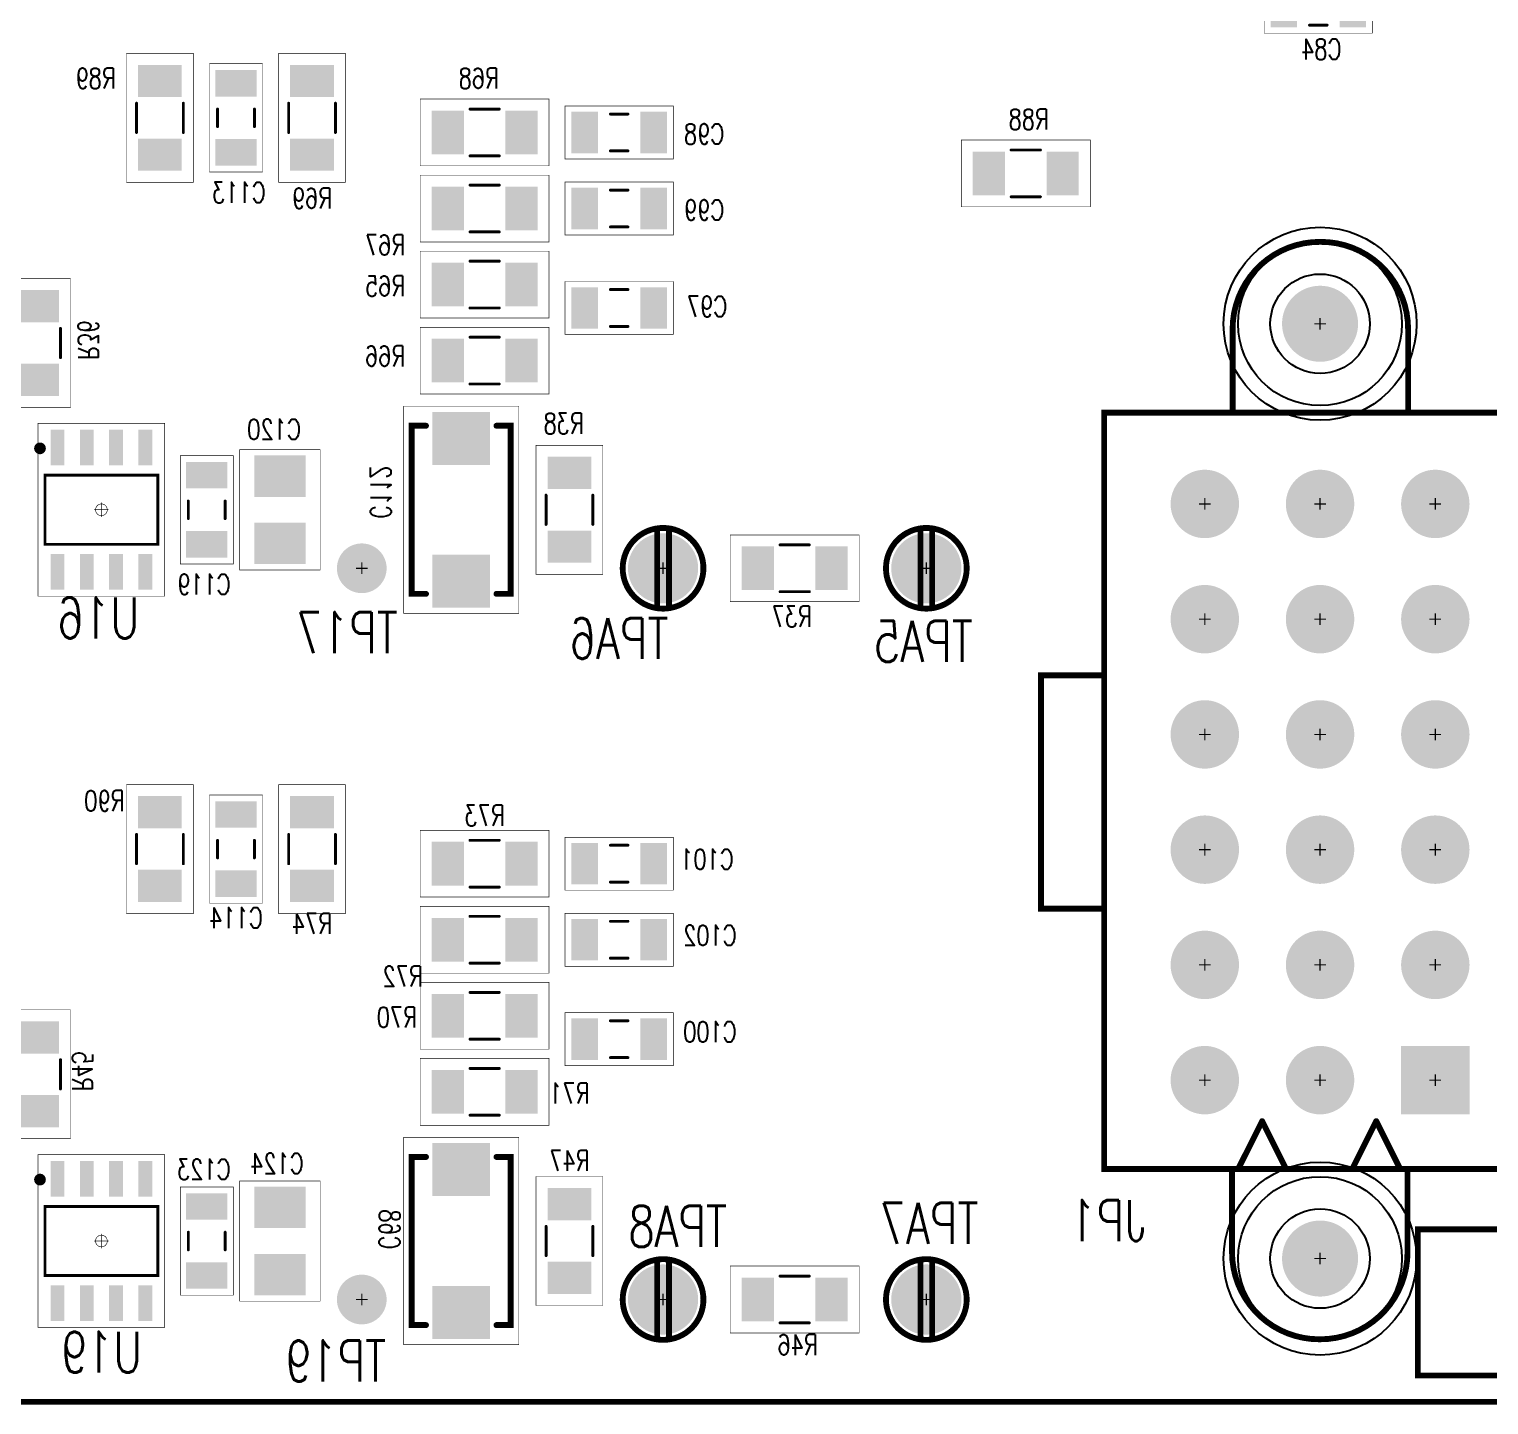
# Model space of a CAD drawing. Extents: x -0.16 to 8.87, y -0.15 to 6.46.
# Drawn here: x 3.197 to 5.691, y -0.005 to 2.347 of the extents above; entities that cross this region are included whole.
import ezdxf
from ezdxf.enums import TextEntityAlignment as Align

# ---------------------------------------------------------------- set-up
doc = ezdxf.new("R2010")
doc.units = 0
doc.linetypes.add('KEEPOUT_00011100$0', pattern=[2, 1, 1])
for name, color, linetype in [('BOARD_OUTLINE_00', 4, 'CONTINUOUS'), ('DRIL_NPLTE_THRU_01', 146, 'CONTINUOUS'), ('DRIL_NPLTE_THRU_02', 3, 'CONTINUOUS'), ('DRIL_NPLTE_THRU_03', 2, 'CONTINUOUS'), ('DRIL_NPLTE_THRU_04', 23, 'CONTINUOUS'), ('DRIL_PLTE_THRU_01', 146, 'CONTINUOUS'), ('DRIL_PLTE_THRU_02', 3, 'CONTINUOUS'), ('DRIL_PLTE_THRU_03', 2, 'CONTINUOUS'), ('DRIL_PLTE_THRU_04', 23, 'CONTINUOUS'), ('DRIL_SYMBOL', 4, 'CONTINUOUS'), ('KEEPOUT_-1', 4, 'CONTINUOUS'), ('KEEPOUT_-2', 2, 'CONTINUOUS'), ('KEEPOUT_01', 2, 'CONTINUOUS'), ('PADS_BOT', 231, 'CONTINUOUS'), ('PADS_INNER', 130, 'CONTINUOUS'), ('PADS_TOP', 130, 'CONTINUOUS'), ('PART_BOT_2DLINE_26', 43, 'CONTINUOUS'), ('PART_BOT_2DLINE_27', 136, 'CONTINUOUS'), ('PART_NAME_29', 183, 'CONTINUOUS'), ('TAG_00', 4, 'CONTINUOUS'), ('TAG_01', 4, 'CONTINUOUS')]:
    doc.layers.add(name, color=color, linetype=linetype)
doc.styles.add('W0$01', font='simplex', dxfattribs={"width": 0.75})

# ---------------------------------------------------------------- blocks, each defined once
blk = doc.blocks.new('BOARD_3')
at = {"layer": 'BOARD_OUTLINE_00', "const_width": 0.01}
blk.add_lwpolyline([(0, 0), (8.7, 0), (8.7, 4), (5.459, 4), (5.459, 6.316), (2.9, 6.316), (2.9, 4), (0, 4)], close=True, dxfattribs=at)
blk = doc.blocks.new('SMOOTH_0$005')
at = {"const_width": 0.0025}
blk.add_lwpolyline([(-0.00125, 0, 1), (0.00125, 0, 1)], format="xyb", close=True, dxfattribs=at)
blk = doc.blocks.new('SMOOTH_0$001')
at = {"const_width": 0.0005}
blk.add_lwpolyline([(-0.00025, 0, 1), (0.00025, 0, 1)], format="xyb", close=True, dxfattribs=at)
blk = doc.blocks.new('PART_BODY_BOT_7')
at = {"layer": 'PART_BOT_2DLINE_26', "const_width": 0.005}
for points in [[(-0.015, 0.0315), (0.015, 0.0315)], [(-0.015, -0.0315), (0.015, -0.0315)]]:
    blk.add_lwpolyline(points, dxfattribs=at)
at = {"layer": 'PART_BOT_2DLINE_27', "const_width": 0.001}
blk.add_lwpolyline([(-0.09252, -0.04528), (0.09252, -0.04528), (0.09252, 0.04528), (-0.09252, 0.04528)], close=True, dxfattribs=at)
at = {"layer": 'PART_BOT_2DLINE_26'}
for p in [(-0.015, 0.0315), (0.015, 0.0315), (-0.015, -0.0315), (0.015, -0.0315)]:
    blk.add_blockref('SMOOTH_0$005', p, dxfattribs=at)
at = {"layer": 'PART_BOT_2DLINE_27'}
for p in [(-0.09252, 0.04528), (0.09252, 0.04528), (-0.09252, -0.04528), (0.09252, -0.04528)]:
    blk.add_blockref('SMOOTH_0$001', p, dxfattribs=at)
blk = doc.blocks.new('DRIL_HOLE_0')
blk.add_lwpolyline([(0, 0, 1), (0, 0, 1)], format="xyb", close=True)
blk = doc.blocks.new('PAD_1')
blk.add_lwpolyline([(0, 0, 1), (0, 0, 1)], format="xyb", close=True)
blk = doc.blocks.new('PAD_3')
at = {"const_width": 0.0453}
blk.add_lwpolyline([(-0.0354, 0), (0.0354, 0)], dxfattribs=at)
blk = doc.blocks.new('STK_BOT_17')
at = {"layer": 'DRIL_NPLTE_THRU_01'}
blk.add_blockref('DRIL_HOLE_0', (0, 0), dxfattribs=at)
at = {"layer": 'DRIL_NPLTE_THRU_02'}
blk.add_blockref('DRIL_HOLE_0', (0, 0), dxfattribs=at)
at = {"layer": 'DRIL_NPLTE_THRU_03'}
blk.add_blockref('DRIL_HOLE_0', (0, 0), dxfattribs=at)
at = {"layer": 'DRIL_NPLTE_THRU_04'}
blk.add_blockref('DRIL_HOLE_0', (0, 0), dxfattribs=at)
at = {"layer": 'PADS_BOT', "rotation": 90}
blk.add_blockref('PAD_3', (0, 0), dxfattribs=at)
at = {"layer": 'PADS_INNER'}
blk.add_blockref('PAD_1', (0, 0), dxfattribs=at)
at = {"layer": 'PADS_TOP'}
blk.add_blockref('PAD_1', (0, 0), dxfattribs=at)
blk = doc.blocks.new('SYM_BOT_5')
for name, p in [('STK_BOT_17', (-0.05906, 0)), ('STK_BOT_17', (0.05906, 0)), ('PART_BODY_BOT_7', (0, 0))]:
    blk.add_blockref(name, p)
blk = doc.blocks.new('PART_BOT_19')
blk.add_blockref('SYM_BOT_5', (0, 0))
at = {"layer": 'PART_NAME_29', "style": 'W0$01', "width": 0.75}
blk.add_text('C119', height=0.035, rotation=90, dxfattribs=at).set_placement((0.145, 0.005), align=Align.CENTER)
blk = doc.blocks.new('PART_BOT_21')
blk.add_blockref('SYM_BOT_5', (0, 0))
at = {"layer": 'PART_NAME_29', "style": 'W0$01', "width": 0.75}
blk.add_text('C123', height=0.035, rotation=90, dxfattribs=at).set_placement((-0.105, 0.005), align=Align.CENTER)
blk = doc.blocks.new('PART_BOT_55')
blk.add_blockref('SYM_BOT_5', (0, 0))
at = {"layer": 'PART_NAME_29', "style": 'W0$01', "width": 0.75}
blk.add_text('C84', height=0.035, rotation=180, dxfattribs=at).set_placement((0.005, 0.09), align=Align.CENTER)
blk = doc.blocks.new('PART_BOT_67')
blk.add_blockref('SYM_BOT_5', (0, 0))
at = {"layer": 'PART_NAME_29', "style": 'W0$01', "width": 0.75}
blk.add_text('C100', height=0.035, rotation=180, dxfattribs=at).set_placement((0.155, 0.005), align=Align.CENTER)
blk = doc.blocks.new('PART_BOT_68')
blk.add_blockref('SYM_BOT_5', (0, 0))
at = {"layer": 'PART_NAME_29', "style": 'W0$01', "width": 0.75}
blk.add_text('C101', height=0.035, rotation=180, dxfattribs=at).set_placement((0.15, 0.01), align=Align.CENTER)
blk = doc.blocks.new('PART_BOT_73')
blk.add_blockref('SYM_BOT_5', (0, 0))
at = {"layer": 'PART_NAME_29', "style": 'W0$01', "width": 0.75}
blk.add_text('C97', height=0.035, rotation=180, dxfattribs=at).set_placement((0.15, 0.015), align=Align.CENTER)
blk = doc.blocks.new('PART_BOT_74')
blk.add_blockref('SYM_BOT_5', (0, 0))
at = {"layer": 'PART_NAME_29', "style": 'W0$01', "width": 0.75}
blk.add_text('C98', height=0.035, rotation=180, dxfattribs=at).set_placement((0.145, 0.02), align=Align.CENTER)
blk = doc.blocks.new('PART_BOT_75')
blk.add_blockref('SYM_BOT_5', (0, 0))
at = {"layer": 'PART_NAME_29', "style": 'W0$01', "width": 0.75}
blk.add_text('C102', height=0.035, rotation=180, dxfattribs=at).set_placement((0.155, 0.01), align=Align.CENTER)
blk = doc.blocks.new('PART_BOT_78')
blk.add_blockref('SYM_BOT_5', (0, 0))
at = {"layer": 'PART_NAME_29', "style": 'W0$01', "width": 0.75}
blk.add_text('C113', height=0.035, rotation=90, dxfattribs=at).set_placement((0.145, -0.005), align=Align.CENTER)
blk = doc.blocks.new('PART_BOT_79')
blk.add_blockref('SYM_BOT_5', (0, 0))
at = {"layer": 'PART_NAME_29', "style": 'W0$01', "width": 0.75}
blk.add_text('C114', height=0.035, rotation=90, dxfattribs=at).set_placement((0.135, 0), align=Align.CENTER)
blk = doc.blocks.new('PART_BOT_90')
blk.add_blockref('SYM_BOT_5', (0, 0))
at = {"layer": 'PART_NAME_29', "style": 'W0$01', "width": 0.75}
blk.add_text('C99', height=0.035, rotation=180, dxfattribs=at).set_placement((0.145, 0.02), align=Align.CENTER)
blk = doc.blocks.new('SMOOTH_0$01')
at = {"const_width": 0.005}
blk.add_lwpolyline([(-0.0025, 0, 1), (0.0025, 0, 1)], format="xyb", close=True, dxfattribs=at)
blk = doc.blocks.new('PART_BODY_BOT_8')
at = {"layer": 'PART_BOT_2DLINE_26', "const_width": 0.01}
for points in [[(-0.1437, 0.0602), (-0.1437, 0.08465), (0.1437, 0.08465), (0.1437, 0.0602)], [(-0.1437, -0.0602), (-0.1437, -0.08465), (0.1437, -0.08465), (0.1437, -0.0602)]]:
    blk.add_lwpolyline(points, dxfattribs=at)
at = {"layer": 'PART_BOT_2DLINE_27', "const_width": 0.001}
blk.add_lwpolyline([(-0.17717, -0.09843), (0.17717, -0.09843), (0.17717, 0.09843), (-0.17717, 0.09843)], close=True, dxfattribs=at)
at = {"layer": 'PART_BOT_2DLINE_26'}
for p in [(-0.1437, 0.08465), (0.1437, 0.08465), (-0.1437, 0.0602), (0.1437, 0.0602), (-0.1437, -0.0602), (0.1437, -0.0602), (-0.1437, -0.08465), (0.1437, -0.08465)]:
    blk.add_blockref('SMOOTH_0$01', p, dxfattribs=at)
at = {"layer": 'PART_BOT_2DLINE_27'}
for p in [(-0.17717, 0.09843), (0.17717, 0.09843), (-0.17717, -0.09843), (0.17717, -0.09843)]:
    blk.add_blockref('SMOOTH_0$001', p, dxfattribs=at)
blk = doc.blocks.new('PAD_4')
at = {"const_width": 0.0906}
blk.add_lwpolyline([(-0.0492, 0), (0.0492, 0)], dxfattribs=at)
blk = doc.blocks.new('STK_BOT_18')
at = {"layer": 'DRIL_NPLTE_THRU_01'}
blk.add_blockref('DRIL_HOLE_0', (0, 0), dxfattribs=at)
at = {"layer": 'DRIL_NPLTE_THRU_02'}
blk.add_blockref('DRIL_HOLE_0', (0, 0), dxfattribs=at)
at = {"layer": 'DRIL_NPLTE_THRU_03'}
blk.add_blockref('DRIL_HOLE_0', (0, 0), dxfattribs=at)
at = {"layer": 'DRIL_NPLTE_THRU_04'}
blk.add_blockref('DRIL_HOLE_0', (0, 0), dxfattribs=at)
at = {"layer": 'PADS_BOT', "rotation": 90}
blk.add_blockref('PAD_4', (0, 0), dxfattribs=at)
at = {"layer": 'PADS_INNER'}
blk.add_blockref('PAD_1', (0, 0), dxfattribs=at)
at = {"layer": 'PADS_TOP'}
blk.add_blockref('PAD_1', (0, 0), dxfattribs=at)
blk = doc.blocks.new('SYM_BOT_6')
for name, p in [('PART_BODY_BOT_8', (0, 0)), ('STK_BOT_18', (-0.12205, 0)), ('STK_BOT_18', (0.12205, 0))]:
    blk.add_blockref(name, p)
blk = doc.blocks.new('PART_BOT_101')
blk.add_blockref('SYM_BOT_6', (0, 0))
at = {"layer": 'PART_NAME_29', "style": 'W0$01', "width": 0.75}
blk.add_text('C112', height=0.035, dxfattribs=at).set_placement((0.03, -0.155), align=Align.CENTER)
blk = doc.blocks.new('PART_BOT_105')
blk.add_blockref('SYM_BOT_6', (0, 0))
at = {"layer": 'PART_NAME_29', "style": 'W0$01', "width": 0.75}
blk.add_text('C68', height=0.035, dxfattribs=at).set_placement((0.02, -0.14), align=Align.CENTER)
blk = doc.blocks.new('PART_BODY_BOT_9')
at = {"layer": 'PART_BOT_2DLINE_27', "const_width": 0.001}
blk.add_lwpolyline([(-0.10276, -0.0689), (0.10276, -0.0689), (0.10276, 0.0689), (-0.10276, 0.0689)], close=True, dxfattribs=at)
at = {"layer": 'PART_BOT_2DLINE_27'}
for p in [(-0.10276, 0.0689), (0.10276, 0.0689), (-0.10276, -0.0689), (0.10276, -0.0689)]:
    blk.add_blockref('SMOOTH_0$001', p, dxfattribs=at)
blk = doc.blocks.new('PAD_5')
at = {"const_width": 0.0709}
blk.add_lwpolyline([(-0.0439, 0), (0.0439, 0)], dxfattribs=at)
blk = doc.blocks.new('STK_BOT_19')
at = {"layer": 'DRIL_NPLTE_THRU_01'}
blk.add_blockref('DRIL_HOLE_0', (0, 0), dxfattribs=at)
at = {"layer": 'DRIL_NPLTE_THRU_02'}
blk.add_blockref('DRIL_HOLE_0', (0, 0), dxfattribs=at)
at = {"layer": 'DRIL_NPLTE_THRU_03'}
blk.add_blockref('DRIL_HOLE_0', (0, 0), dxfattribs=at)
at = {"layer": 'DRIL_NPLTE_THRU_04'}
blk.add_blockref('DRIL_HOLE_0', (0, 0), dxfattribs=at)
at = {"layer": 'PADS_BOT', "rotation": 90}
blk.add_blockref('PAD_5', (0, 0), dxfattribs=at)
at = {"layer": 'PADS_INNER'}
blk.add_blockref('PAD_1', (0, 0), dxfattribs=at)
at = {"layer": 'PADS_TOP'}
blk.add_blockref('PAD_1', (0, 0), dxfattribs=at)
blk = doc.blocks.new('SYM_BOT_7')
for name, p in [('STK_BOT_19', (-0.05748, 0)), ('STK_BOT_19', (0.05748, 0)), ('PART_BODY_BOT_9', (0, 0))]:
    blk.add_blockref(name, p)
blk = doc.blocks.new('PART_BOT_110')
blk.add_blockref('SYM_BOT_7', (0, 0))
at = {"layer": 'PART_NAME_29', "style": 'W0$01', "width": 0.75}
blk.add_text('C120', height=0.035, rotation=270, dxfattribs=at).set_placement((0.12, -0.01), align=Align.CENTER)
blk = doc.blocks.new('PART_BOT_112')
blk.add_blockref('SYM_BOT_7', (0, 0))
at = {"layer": 'PART_NAME_29', "style": 'W0$01', "width": 0.75}
blk.add_text('C124', height=0.035, rotation=270, dxfattribs=at).set_placement((0.115, -0.005), align=Align.CENTER)
blk = doc.blocks.new('PART_BODY_BOT_11')
at = {"layer": 'KEEPOUT_-1', "linetype": 'KEEPOUT_00011100$0'}
for points in [[(-0.057, 0.305, 1), (-0.337, 0.305, 1)], [(-0.057, -1.293, 1), (-0.337, -1.293, 1)]]:
    blk.add_lwpolyline(points, format="xyb", close=True, dxfattribs=at)
at = {"layer": 'KEEPOUT_-2', "linetype": 'KEEPOUT_00011100$0'}
for points in [[(-0.032, 0.305, 1), (-0.362, 0.305, 1)], [(-0.032, -1.293, 1), (-0.362, -1.293, 1)]]:
    blk.add_lwpolyline(points, format="xyb", close=True, dxfattribs=at)
at = {"layer": 'KEEPOUT_01', "linetype": 'KEEPOUT_00011100$0'}
for points in [[(-0.112, 0.305, 1), (-0.282, 0.305, 1)], [(-0.112, -1.293, 1), (-0.282, -1.293, 1)]]:
    blk.add_lwpolyline(points, format="xyb", close=True, dxfattribs=at)
at = {"layer": 'PART_BOT_2DLINE_26', "const_width": 0.01}
for points in [[(-0.3475, 0.157), (-0.3475, 0.294, -0.414214), (-0.1985, 0.443), (-0.1965, 0.443, -0.414214), (-0.0475, 0.294), (-0.0475, 0.157)], [(-0.3465, -1.145), (-0.3465, -1.284, 0.414214), (-0.1975, -1.433), (-0.1955, -1.433, 0.414214), (-0.0465, -1.284), (-0.0465, -1.145)]]:
    blk.add_lwpolyline(points, format="xyb", dxfattribs=at)
for points in [[(-0.566, 0.152), (0.172, 0.152), (0.172, -1.141), (-0.566, -1.141)], [(-0.566, -0.293), (-0.674, -0.293), (-0.674, -0.692), (-0.566, -0.692)]]:
    blk.add_lwpolyline(points, close=True, dxfattribs=at)
for points in [[(-0.296, 0.07), (-0.336, 0.15)], [(-0.296, 0.07), (-0.256, 0.15)], [(-0.101, 0.07), (-0.141, 0.15)], [(-0.101, 0.07), (-0.061, 0.15)], [(0.172, -0.293), (0.28, -0.293), (0.28, -0.692), (0.172, -0.692)]]:
    blk.add_lwpolyline(points, dxfattribs=at)
at = {"layer": 'TAG_00'}
blk.add_lwpolyline([(0, 0), (0, 0)], dxfattribs=at)
blk.add_lwpolyline([(0, 0), (0, 0)], dxfattribs=at)
at = {"layer": 'TAG_01'}
blk.add_lwpolyline([(0, 0), (0, 0)], dxfattribs=at)
blk.add_lwpolyline([(0, 0), (0, 0)], dxfattribs=at)
at = {"layer": 'PART_BOT_2DLINE_26'}
for p in [(-0.3475, 0.294), (-0.566, 0.152), (-0.3475, 0.157), (-0.336, 0.15), (-0.256, 0.15), (-0.141, 0.15), (-0.061, 0.15), (0.172, 0.152), (-0.296, 0.07), (-0.296, 0.07), (-0.101, 0.07), (-0.101, 0.07), (-0.674, -0.293), (-0.566, -0.293), (0.172, -0.293), (0.28, -0.293), (-0.674, -0.692), (-0.566, -0.692), (0.172, -0.692), (0.28, -0.692), (-0.566, -1.141), (-0.3465, -1.145), (0.172, -1.141), (-0.3465, -1.284)]:
    blk.add_blockref('SMOOTH_0$01', p, dxfattribs=at)
blk = doc.blocks.new('DRIL_SYMBOL_0$063')
at = {"layer": 'DRIL_SYMBOL', "const_width": 0.002}
for points in [[(-0.01, 0), (0.01, 0)], [(0, -0.01), (0, 0.01)]]:
    blk.add_lwpolyline(points, dxfattribs=at)
blk = doc.blocks.new('DRIL_HOLE_0$063')
at = {"const_width": 0.0315}
blk.add_lwpolyline([(-0.01575, 0, 1), (0.01575, 0, 1)], format="xyb", close=True, dxfattribs=at)
blk.add_blockref('DRIL_SYMBOL_0$063', (0, 0))
blk = doc.blocks.new('PAD_8')
at = {"const_width": 0.0585}
blk.add_lwpolyline([(0, -0.02925, 1), (0, 0.02925, 1)], format="xyb", close=True, dxfattribs=at)
blk = doc.blocks.new('PAD_9')
at = {"const_width": 0.117}
blk.add_lwpolyline([(-0.0585, 0), (0.0585, 0)], dxfattribs=at)
blk = doc.blocks.new('STK_BOT_23')
at = {"layer": 'DRIL_PLTE_THRU_01'}
blk.add_blockref('DRIL_HOLE_0$063', (0, 0), dxfattribs=at)
at = {"layer": 'DRIL_PLTE_THRU_02'}
blk.add_blockref('DRIL_HOLE_0$063', (0, 0), dxfattribs=at)
at = {"layer": 'DRIL_PLTE_THRU_03'}
blk.add_blockref('DRIL_HOLE_0$063', (0, 0), dxfattribs=at)
at = {"layer": 'DRIL_PLTE_THRU_04'}
blk.add_blockref('DRIL_HOLE_0$063', (0, 0), dxfattribs=at)
at = {"layer": 'PADS_BOT'}
blk.add_blockref('PAD_9', (0, 0), dxfattribs=at)
at = {"layer": 'PADS_INNER'}
blk.add_blockref('PAD_8', (0, 0), dxfattribs=at)
at = {"layer": 'PADS_TOP'}
blk.add_blockref('PAD_9', (0, 0), dxfattribs=at)
blk = doc.blocks.new('STK_BOT_22')
at = {"layer": 'DRIL_PLTE_THRU_01'}
blk.add_blockref('DRIL_HOLE_0$063', (0, 0), dxfattribs=at)
at = {"layer": 'DRIL_PLTE_THRU_02'}
blk.add_blockref('DRIL_HOLE_0$063', (0, 0), dxfattribs=at)
at = {"layer": 'DRIL_PLTE_THRU_03'}
blk.add_blockref('DRIL_HOLE_0$063', (0, 0), dxfattribs=at)
at = {"layer": 'DRIL_PLTE_THRU_04'}
blk.add_blockref('DRIL_HOLE_0$063', (0, 0), dxfattribs=at)
at = {"layer": 'PADS_BOT'}
blk.add_blockref('PAD_8', (0, 0), dxfattribs=at)
at = {"layer": 'PADS_INNER'}
blk.add_blockref('PAD_8', (0, 0), dxfattribs=at)
at = {"layer": 'PADS_TOP'}
blk.add_blockref('PAD_8', (0, 0), dxfattribs=at)
blk = doc.blocks.new('DRIL_SYMBOL_0$13')
at = {"layer": 'DRIL_SYMBOL', "const_width": 0.002}
for points in [[(-0.01, 0), (0.01, 0)], [(0, -0.01), (0, 0.01)]]:
    blk.add_lwpolyline(points, dxfattribs=at)
blk = doc.blocks.new('DRIL_HOLE_0$13')
at = {"const_width": 0.065}
blk.add_lwpolyline([(-0.0325, 0, 1), (0.0325, 0, 1)], format="xyb", close=True, dxfattribs=at)
blk.add_blockref('DRIL_SYMBOL_0$13', (0, 0))
blk = doc.blocks.new('PAD_10')
at = {"const_width": 0.065}
blk.add_lwpolyline([(0, -0.0325, 1), (0, 0.0325, 1)], format="xyb", close=True, dxfattribs=at)
blk = doc.blocks.new('STK_BOT_24')
at = {"layer": 'DRIL_NPLTE_THRU_01'}
blk.add_blockref('DRIL_HOLE_0$13', (0, 0), dxfattribs=at)
at = {"layer": 'DRIL_NPLTE_THRU_02'}
blk.add_blockref('DRIL_HOLE_0$13', (0, 0), dxfattribs=at)
at = {"layer": 'DRIL_NPLTE_THRU_03'}
blk.add_blockref('DRIL_HOLE_0$13', (0, 0), dxfattribs=at)
at = {"layer": 'DRIL_NPLTE_THRU_04'}
blk.add_blockref('DRIL_HOLE_0$13', (0, 0), dxfattribs=at)
at = {"layer": 'PADS_BOT'}
blk.add_blockref('PAD_10', (0, 0), dxfattribs=at)
at = {"layer": 'PADS_INNER'}
blk.add_blockref('PAD_10', (0, 0), dxfattribs=at)
at = {"layer": 'PADS_TOP'}
blk.add_blockref('PAD_10', (0, 0), dxfattribs=at)
blk = doc.blocks.new('SYM_BOT_9')
for name, p in [('PART_BODY_BOT_11', (0, 0)), ('STK_BOT_24', (-0.197, 0.305)), ('STK_BOT_22', (-0.394, 0)), ('STK_BOT_22', (-0.197, 0)), ('STK_BOT_23', (0, 0)), ('STK_BOT_22', (-0.394, -0.197)), ('STK_BOT_22', (-0.197, -0.197)), ('STK_BOT_22', (0, -0.197)), ('STK_BOT_22', (-0.394, -0.394)), ('STK_BOT_22', (-0.197, -0.394)), ('STK_BOT_22', (0, -0.394)), ('STK_BOT_22', (-0.394, -0.591)), ('STK_BOT_22', (-0.197, -0.591)), ('STK_BOT_22', (0, -0.591)), ('STK_BOT_22', (-0.394, -0.788)), ('STK_BOT_22', (-0.197, -0.788)), ('STK_BOT_22', (0, -0.788)), ('STK_BOT_22', (-0.394, -0.985)), ('STK_BOT_22', (-0.197, -0.985)), ('STK_BOT_22', (0, -0.985)), ('STK_BOT_24', (-0.197, -1.293))]:
    blk.add_blockref(name, p)
blk = doc.blocks.new('PART_BOT_127')
blk.add_blockref('SYM_BOT_9', (0, 0))
at = {"layer": 'PART_NAME_29', "style": 'W0$01', "width": 0.75}
blk.add_text('JP1', height=0.07, rotation=180, dxfattribs=at).set_placement((-0.56, 0.275), align=Align.CENTER)
blk = doc.blocks.new('PART_BODY_BOT_21')
at = {"layer": 'PART_BOT_2DLINE_26', "const_width": 0.005}
for points in [[(-0.025, 0.04), (0.025, 0.04)], [(-0.025, -0.04), (0.025, -0.04)]]:
    blk.add_lwpolyline(points, dxfattribs=at)
at = {"layer": 'PART_BOT_2DLINE_27', "const_width": 0.001}
blk.add_lwpolyline([(-0.11024, -0.05709), (0.11024, -0.05709), (0.11024, 0.05709), (-0.11024, 0.05709)], close=True, dxfattribs=at)
at = {"layer": 'PART_BOT_2DLINE_26'}
for p in [(-0.025, 0.04), (0.025, 0.04), (-0.025, -0.04), (0.025, -0.04)]:
    blk.add_blockref('SMOOTH_0$005', p, dxfattribs=at)
at = {"layer": 'PART_BOT_2DLINE_27'}
for p in [(-0.11024, 0.05709), (0.11024, 0.05709), (-0.11024, -0.05709), (0.11024, -0.05709)]:
    blk.add_blockref('SMOOTH_0$001', p, dxfattribs=at)
blk = doc.blocks.new('PAD_21')
at = {"const_width": 0.0551}
blk.add_lwpolyline([(-0.0374, 0), (0.0374, 0)], dxfattribs=at)
blk = doc.blocks.new('STK_BOT_39')
at = {"layer": 'DRIL_NPLTE_THRU_01'}
blk.add_blockref('DRIL_HOLE_0', (0, 0), dxfattribs=at)
at = {"layer": 'DRIL_NPLTE_THRU_02'}
blk.add_blockref('DRIL_HOLE_0', (0, 0), dxfattribs=at)
at = {"layer": 'DRIL_NPLTE_THRU_03'}
blk.add_blockref('DRIL_HOLE_0', (0, 0), dxfattribs=at)
at = {"layer": 'DRIL_NPLTE_THRU_04'}
blk.add_blockref('DRIL_HOLE_0', (0, 0), dxfattribs=at)
at = {"layer": 'PADS_BOT', "rotation": 90}
blk.add_blockref('PAD_21', (0, 0), dxfattribs=at)
at = {"layer": 'PADS_INNER'}
blk.add_blockref('PAD_1', (0, 0), dxfattribs=at)
at = {"layer": 'PADS_TOP'}
blk.add_blockref('PAD_1', (0, 0), dxfattribs=at)
blk = doc.blocks.new('SYM_BOT_19')
for name, p in [('PART_BODY_BOT_21', (0, 0)), ('STK_BOT_39', (-0.06299, 0)), ('STK_BOT_39', (0.06299, 0))]:
    blk.add_blockref(name, p)
blk = doc.blocks.new('PART_BOT_151')
blk.add_blockref('SYM_BOT_19', (0, 0))
at = {"layer": 'PART_NAME_29', "style": 'W0$01', "width": 0.75}
blk.add_text('R36', height=0.035, rotation=180, dxfattribs=at).set_placement((-0.005, -0.07), align=Align.CENTER)
blk = doc.blocks.new('PART_BOT_152')
blk.add_blockref('SYM_BOT_19', (0, 0))
at = {"layer": 'PART_NAME_29', "style": 'W0$01', "width": 0.75}
blk.add_text('R38', height=0.035, rotation=270, dxfattribs=at).set_placement((0.13, -0.01), align=Align.CENTER)
blk = doc.blocks.new('PART_BOT_153')
blk.add_blockref('SYM_BOT_19', (0, 0))
at = {"layer": 'PART_NAME_29', "style": 'W0$01', "width": 0.75}
blk.add_text('R45', height=0.035, rotation=180, dxfattribs=at).set_placement((-0.005, -0.06), align=Align.CENTER)
blk = doc.blocks.new('PART_BOT_154')
blk.add_blockref('SYM_BOT_19', (0, 0))
at = {"layer": 'PART_NAME_29', "style": 'W0$01', "width": 0.75}
blk.add_text('R47', height=0.035, rotation=270, dxfattribs=at).set_placement((0.12, 0), align=Align.CENTER)
blk = doc.blocks.new('PART_BOT_179')
blk.add_blockref('SYM_BOT_19', (0, 0))
at = {"layer": 'PART_NAME_29', "style": 'W0$01', "width": 0.75}
blk.add_text('R88', height=0.035, rotation=180, dxfattribs=at).set_placement((0.005, -0.075), align=Align.CENTER)
blk = doc.blocks.new('PART_BOT_180')
blk.add_blockref('SYM_BOT_19', (0, 0))
at = {"layer": 'PART_NAME_29', "style": 'W0$01', "width": 0.75}
blk.add_text('R89', height=0.035, rotation=270, dxfattribs=at).set_placement((0.05, -0.11), align=Align.CENTER)
blk = doc.blocks.new('PART_BOT_181')
blk.add_blockref('SYM_BOT_19', (0, 0))
at = {"layer": 'PART_NAME_29', "style": 'W0$01', "width": 0.75}
blk.add_text('R90', height=0.035, rotation=270, dxfattribs=at).set_placement((0.065, -0.095), align=Align.CENTER)
blk = doc.blocks.new('PART_BOT_201')
blk.add_blockref('SYM_BOT_19', (0, 0))
at = {"layer": 'PART_NAME_29', "style": 'W0$01', "width": 0.75}
blk.add_text('R65', height=0.035, dxfattribs=at).set_placement((0.17, -0.02), align=Align.CENTER)
blk = doc.blocks.new('PART_BOT_202')
blk.add_blockref('SYM_BOT_19', (0, 0))
at = {"layer": 'PART_NAME_29', "style": 'W0$01', "width": 0.75}
blk.add_text('R66', height=0.035, rotation=180, dxfattribs=at).set_placement((-0.17, 0.01), align=Align.CENTER)
blk = doc.blocks.new('PART_BOT_203')
blk.add_blockref('SYM_BOT_19', (0, 0))
at = {"layer": 'PART_NAME_29', "style": 'W0$01', "width": 0.75}
blk.add_text('R67', height=0.035, dxfattribs=at).set_placement((0.17, -0.08), align=Align.CENTER)
blk = doc.blocks.new('PART_BOT_204')
blk.add_blockref('SYM_BOT_19', (0, 0))
at = {"layer": 'PART_NAME_29', "style": 'W0$01', "width": 0.75}
blk.add_text('R68', height=0.035, rotation=180, dxfattribs=at).set_placement((-0.01, -0.075), align=Align.CENTER)
blk = doc.blocks.new('PART_BOT_205')
blk.add_blockref('SYM_BOT_19', (0, 0))
at = {"layer": 'PART_NAME_29', "style": 'W0$01', "width": 0.75}
blk.add_text('R69', height=0.035, rotation=90, dxfattribs=at).set_placement((0.155, 0), align=Align.CENTER)
blk = doc.blocks.new('PART_BOT_206')
blk.add_blockref('SYM_BOT_19', (0, 0))
at = {"layer": 'PART_NAME_29', "style": 'W0$01', "width": 0.75}
blk.add_text('R70', height=0.035, dxfattribs=at).set_placement((0.15, -0.02), align=Align.CENTER)
blk = doc.blocks.new('PART_BOT_207')
blk.add_blockref('SYM_BOT_19', (0, 0))
at = {"layer": 'PART_NAME_29', "style": 'W0$01', "width": 0.75}
blk.add_text('R71', height=0.035, rotation=180, dxfattribs=at).set_placement((0.145, 0.02), align=Align.CENTER)
blk = doc.blocks.new('PART_BOT_208')
blk.add_blockref('SYM_BOT_19', (0, 0))
at = {"layer": 'PART_NAME_29', "style": 'W0$01', "width": 0.75}
blk.add_text('R72', height=0.035, dxfattribs=at).set_placement((0.14, -0.08), align=Align.CENTER)
blk = doc.blocks.new('PART_BOT_209')
blk.add_blockref('SYM_BOT_19', (0, 0))
at = {"layer": 'PART_NAME_29', "style": 'W0$01', "width": 0.75}
blk.add_text('R73', height=0.035, rotation=180, dxfattribs=at).set_placement((0, -0.065), align=Align.CENTER)
blk = doc.blocks.new('PART_BOT_210')
blk.add_blockref('SYM_BOT_19', (0, 0))
at = {"layer": 'PART_NAME_29', "style": 'W0$01', "width": 0.75}
blk.add_text('R74', height=0.035, rotation=90, dxfattribs=at).set_placement((0.145, 0), align=Align.CENTER)
blk = doc.blocks.new('PART_BOT_233')
blk.add_blockref('SYM_BOT_19', (0, 0))
at = {"layer": 'PART_NAME_29', "style": 'W0$01', "width": 0.75}
blk.add_text('R37', height=0.035, dxfattribs=at).set_placement((0.005, -0.1), align=Align.CENTER)
blk = doc.blocks.new('PART_BOT_235')
blk.add_blockref('SYM_BOT_19', (0, 0))
at = {"layer": 'PART_NAME_29', "style": 'W0$01', "width": 0.75}
blk.add_text('R46', height=0.035, dxfattribs=at).set_placement((-0.005, -0.095), align=Align.CENTER)
blk = doc.blocks.new('PART_BODY_BOT_22')
at = {"layer": 'PART_BOT_2DLINE_26', "const_width": 0.005}
blk.add_lwpolyline([(-0.0965, -0.0591), (-0.0965, 0.0591), (0.0965, 0.0591), (0.0965, -0.0591)], close=True, dxfattribs=at)
at = {"layer": 'PART_BOT_2DLINE_26', "const_width": 0.01}
blk.add_lwpolyline([(-0.1, -0.105, 1), (-0.11, -0.105, 1)], format="xyb", close=True, dxfattribs=at)
at = {"layer": 'PART_BOT_2DLINE_27', "const_width": 0.001}
blk.add_lwpolyline([(-0.1083, 0.1476), (0.1083, 0.1476), (0.1083, -0.1476), (-0.1083, -0.1476)], close=True, dxfattribs=at)
for points in [[(0.012, 0), (-0.012, 0)], [(0, 0.012), (0, -0.012)]]:
    blk.add_lwpolyline(points, dxfattribs=at)
blk.add_lwpolyline([(0.01, 0, 1), (-0.01, 0, 1)], format="xyb", close=True, dxfattribs=at)
at = {"layer": 'TAG_00'}
blk.add_lwpolyline([(0, 0), (0, 0)], dxfattribs=at)
at = {"layer": 'TAG_01'}
blk.add_lwpolyline([(0, 0), (0, 0)], dxfattribs=at)
at = {"layer": 'PART_BOT_2DLINE_26'}
for p in [(-0.0965, 0.0591), (0.0965, 0.0591), (-0.0965, -0.0591), (0.0965, -0.0591)]:
    blk.add_blockref('SMOOTH_0$005', p, dxfattribs=at)
at = {"layer": 'PART_BOT_2DLINE_27'}
for p in [(-0.1083, 0.1476), (0.1083, 0.1476), (-0.012, 0), (0, 0.012), (0.012, 0), (0, -0.012), (-0.1083, -0.1476), (0.1083, -0.1476)]:
    blk.add_blockref('SMOOTH_0$001', p, dxfattribs=at)
blk = doc.blocks.new('PAD_22')
at = {"const_width": 0.0236}
blk.add_lwpolyline([(-0.0305, 0), (0.0305, 0)], dxfattribs=at)
blk = doc.blocks.new('STK_BOT_40')
at = {"layer": 'DRIL_NPLTE_THRU_01'}
blk.add_blockref('DRIL_HOLE_0', (0, 0), dxfattribs=at)
at = {"layer": 'DRIL_NPLTE_THRU_02'}
blk.add_blockref('DRIL_HOLE_0', (0, 0), dxfattribs=at)
at = {"layer": 'DRIL_NPLTE_THRU_03'}
blk.add_blockref('DRIL_HOLE_0', (0, 0), dxfattribs=at)
at = {"layer": 'DRIL_NPLTE_THRU_04'}
blk.add_blockref('DRIL_HOLE_0', (0, 0), dxfattribs=at)
at = {"layer": 'PADS_BOT', "rotation": 90}
blk.add_blockref('PAD_22', (0, 0), dxfattribs=at)
at = {"layer": 'PADS_INNER'}
blk.add_blockref('PAD_1', (0, 0), dxfattribs=at)
at = {"layer": 'PADS_TOP'}
blk.add_blockref('PAD_1', (0, 0), dxfattribs=at)
blk = doc.blocks.new('SYM_BOT_20')
for name, p in [('PART_BODY_BOT_22', (0, 0)), ('STK_BOT_40', (-0.075, 0.1063)), ('STK_BOT_40', (-0.025, 0.1063)), ('STK_BOT_40', (0.025, 0.1063)), ('STK_BOT_40', (0.075, 0.1063)), ('STK_BOT_40', (-0.075, -0.1063)), ('STK_BOT_40', (-0.025, -0.1063)), ('STK_BOT_40', (0.025, -0.1063)), ('STK_BOT_40', (0.075, -0.1063))]:
    blk.add_blockref(name, p)
blk = doc.blocks.new('PART_BOT_244')
blk.add_blockref('SYM_BOT_20', (0, 0))
at = {"layer": 'PART_NAME_29', "style": 'W0$01', "width": 0.75}
blk.add_text('U16', height=0.07, rotation=180, dxfattribs=at).set_placement((-0.005, 0.185), align=Align.MIDDLE_CENTER)
blk = doc.blocks.new('PART_BOT_246')
blk.add_blockref('SYM_BOT_20', (0, 0))
at = {"layer": 'PART_NAME_29', "style": 'W0$01', "width": 0.75}
blk.add_text('U19', height=0.07, rotation=180, dxfattribs=at).set_placement((0, 0.19), align=Align.MIDDLE_CENTER)
blk = doc.blocks.new('PART_BODY_BOT_31')
at = {"layer": 'PART_BOT_2DLINE_26', "const_width": 0.01}
blk.add_lwpolyline([(0.069, 0, 1), (-0.069, 0, 1)], format="xyb", close=True, dxfattribs=at)
at = {"layer": 'PART_BOT_2DLINE_27', "const_width": 0.01}
for points in [[(-0.01, 0.067), (-0.01, -0.066)], [(0.01, 0.068), (0.01, -0.066)]]:
    blk.add_lwpolyline(points, dxfattribs=at)
at = {"layer": 'PART_BOT_2DLINE_27'}
for p in [(-0.01, 0.067), (0.01, 0.068), (-0.01, -0.066), (0.01, -0.066)]:
    blk.add_blockref('SMOOTH_0$01', p, dxfattribs=at)
blk = doc.blocks.new('DRIL_SYMBOL_0$067')
at = {"layer": 'DRIL_SYMBOL', "const_width": 0.002}
for points in [[(-0.01, 0), (0.01, 0)], [(0, -0.01), (0, 0.01)]]:
    blk.add_lwpolyline(points, dxfattribs=at)
blk = doc.blocks.new('DRIL_HOLE_0$067')
at = {"const_width": 0.0335}
blk.add_lwpolyline([(-0.01675, 0, 1), (0.01675, 0, 1)], format="xyb", close=True, dxfattribs=at)
blk.add_blockref('DRIL_SYMBOL_0$067', (0, 0))
blk = doc.blocks.new('PAD_28')
at = {"const_width": 0.06}
blk.add_lwpolyline([(0, -0.03, 1), (0, 0.03, 1)], format="xyb", close=True, dxfattribs=at)
blk = doc.blocks.new('STK_BOT_51')
at = {"layer": 'DRIL_PLTE_THRU_01'}
blk.add_blockref('DRIL_HOLE_0$067', (0, 0), dxfattribs=at)
at = {"layer": 'DRIL_PLTE_THRU_02'}
blk.add_blockref('DRIL_HOLE_0$067', (0, 0), dxfattribs=at)
at = {"layer": 'DRIL_PLTE_THRU_03'}
blk.add_blockref('DRIL_HOLE_0$067', (0, 0), dxfattribs=at)
at = {"layer": 'DRIL_PLTE_THRU_04'}
blk.add_blockref('DRIL_HOLE_0$067', (0, 0), dxfattribs=at)
at = {"layer": 'PADS_BOT'}
blk.add_blockref('PAD_28', (0, 0), dxfattribs=at)
at = {"layer": 'PADS_INNER'}
blk.add_blockref('PAD_28', (0, 0), dxfattribs=at)
at = {"layer": 'PADS_TOP'}
blk.add_blockref('PAD_28', (0, 0), dxfattribs=at)
blk = doc.blocks.new('SYM_BOT_29')
for name in ['PART_BODY_BOT_31', 'STK_BOT_51']:
    blk.add_blockref(name, (0, 0))
blk = doc.blocks.new('PART_BOT_269')
blk.add_blockref('SYM_BOT_29', (0, 0))
at = {"layer": 'PART_NAME_29', "style": 'W0$01', "width": 0.75}
blk.add_text('TPA5', height=0.07, rotation=180, dxfattribs=at).set_placement((-0.005, 0.16), align=Align.CENTER)
blk = doc.blocks.new('PART_BOT_270')
blk.add_blockref('SYM_BOT_29', (0, 0))
at = {"layer": 'PART_NAME_29', "style": 'W0$01', "width": 0.75}
blk.add_text('TPA6', height=0.07, rotation=180, dxfattribs=at).set_placement((-0.075, 0.155), align=Align.CENTER)
blk = doc.blocks.new('PART_BOT_271')
blk.add_blockref('SYM_BOT_29', (0, 0))
at = {"layer": 'PART_NAME_29', "style": 'W0$01', "width": 0.75}
blk.add_text('TPA7', height=0.07, rotation=180, dxfattribs=at).set_placement((0.005, -0.095), align=Align.CENTER)
blk = doc.blocks.new('PART_BOT_272')
blk.add_blockref('SYM_BOT_29', (0, 0))
at = {"layer": 'PART_NAME_29', "style": 'W0$01', "width": 0.75}
blk.add_text('TPA8', height=0.07, rotation=180, dxfattribs=at).set_placement((0.025, -0.09), align=Align.CENTER)
blk = doc.blocks.new('DRIL_SYMBOL_0$05')
at = {"layer": 'DRIL_SYMBOL', "const_width": 0.002}
for points in [[(-0.01, 0), (0.01, 0)], [(0, -0.01), (0, 0.01)]]:
    blk.add_lwpolyline(points, dxfattribs=at)
blk = doc.blocks.new('DRIL_HOLE_0$05')
at = {"const_width": 0.025}
blk.add_lwpolyline([(-0.0125, 0, 1), (0.0125, 0, 1)], format="xyb", close=True, dxfattribs=at)
blk.add_blockref('DRIL_SYMBOL_0$05', (0, 0))
blk = doc.blocks.new('PAD_29')
at = {"const_width": 0.0425}
blk.add_lwpolyline([(0, -0.02125, 1), (0, 0.02125, 1)], format="xyb", close=True, dxfattribs=at)
blk = doc.blocks.new('STK_BOT_52')
at = {"layer": 'DRIL_PLTE_THRU_01'}
blk.add_blockref('DRIL_HOLE_0$05', (0, 0), dxfattribs=at)
at = {"layer": 'DRIL_PLTE_THRU_02'}
blk.add_blockref('DRIL_HOLE_0$05', (0, 0), dxfattribs=at)
at = {"layer": 'DRIL_PLTE_THRU_03'}
blk.add_blockref('DRIL_HOLE_0$05', (0, 0), dxfattribs=at)
at = {"layer": 'DRIL_PLTE_THRU_04'}
blk.add_blockref('DRIL_HOLE_0$05', (0, 0), dxfattribs=at)
at = {"layer": 'PADS_BOT'}
blk.add_blockref('PAD_29', (0, 0), dxfattribs=at)
at = {"layer": 'PADS_INNER'}
blk.add_blockref('PAD_29', (0, 0), dxfattribs=at)
at = {"layer": 'PADS_TOP'}
blk.add_blockref('PAD_29', (0, 0), dxfattribs=at)
blk = doc.blocks.new('SYM_BOT_30')
blk.add_blockref('STK_BOT_52', (0, 0))
blk = doc.blocks.new('PART_BOT_281')
blk.add_blockref('SYM_BOT_30', (0, 0))
at = {"layer": 'PART_NAME_29', "style": 'W0$01', "width": 0.75}
blk.add_text('TP17', height=0.07, dxfattribs=at).set_placement((0.025, -0.145), align=Align.CENTER)
blk = doc.blocks.new('PART_BOT_283')
blk.add_blockref('SYM_BOT_30', (0, 0))
at = {"layer": 'PART_NAME_29', "style": 'W0$01', "width": 0.75}
blk.add_text('TP19', height=0.07, dxfattribs=at).set_placement((0.045, -0.14), align=Align.CENTER)
blk = doc.blocks.new('PART_BODY_BOT_37')
at = {"layer": 'PART_BOT_2DLINE_26', "const_width": 0.01}
blk.add_lwpolyline([(0, 0), (2, 0), (2, 0.25), (0, 0.25)], close=True, dxfattribs=at)
at = {"layer": 'PART_BOT_2DLINE_26'}
for p in [(0, 0.25), (2, 0.25), (0, 0), (2, 0)]:
    blk.add_blockref('SMOOTH_0$01', p, dxfattribs=at)
blk = doc.blocks.new('STK_BOT_58')
at = {"layer": 'DRIL_NPLTE_THRU_01'}
blk.add_blockref('DRIL_HOLE_0', (0, 0), dxfattribs=at)
at = {"layer": 'DRIL_NPLTE_THRU_02'}
blk.add_blockref('DRIL_HOLE_0', (0, 0), dxfattribs=at)
at = {"layer": 'DRIL_NPLTE_THRU_03'}
blk.add_blockref('DRIL_HOLE_0', (0, 0), dxfattribs=at)
at = {"layer": 'DRIL_NPLTE_THRU_04'}
blk.add_blockref('DRIL_HOLE_0', (0, 0), dxfattribs=at)
at = {"layer": 'PADS_BOT'}
blk.add_blockref('PAD_1', (0, 0), dxfattribs=at)
at = {"layer": 'PADS_INNER'}
blk.add_blockref('PAD_1', (0, 0), dxfattribs=at)
at = {"layer": 'PADS_TOP'}
blk.add_blockref('PAD_1', (0, 0), dxfattribs=at)
blk = doc.blocks.new('SYM_BOT_35')
for name in ['PART_BODY_BOT_37', 'STK_BOT_58']:
    blk.add_blockref(name, (0, 0))
blk = doc.blocks.new('PART_BOT_313')
blk.add_blockref('SYM_BOT_35', (0, 0))
at = {"layer": 'PART_NAME_29', "style": 'W0$01', "width": 0.75}
blk.add_text('LAB1', height=0.07, dxfattribs=at).set_placement((0.655, 0.28), align=Align.CENTER)

msp = doc.modelspace()

# ---------------------------------------------------------------- block references
msp.add_blockref('BOARD_3', (0, 0))
at = {"xscale": -1}
for name, p, rotation in [('PART_BOT_55', (5.4, 2.385), -180), ('PART_BOT_180', (3.42, 2.195), -90), ('PART_BOT_205', (3.68, 2.195), -270), ('PART_BOT_78', (3.55, 2.195), -270), ('PART_BOT_204', (3.975, 2.17), -180), ('PART_BOT_74', (4.205, 2.17), -180), ('PART_BOT_179', (4.9, 2.1), -180), ('PART_BOT_90', (4.205, 2.04), -180), ('PART_BOT_127', (5.6, 0.55), -180), ('PART_BOT_73', (4.205, 1.87), -180), ('PART_BOT_151', (3.21, 1.81), -270), ('PART_BOT_202', (3.975, 1.78), -180), ('PART_BOT_101', (3.935, 1.525), -90), ('PART_BOT_244', (3.32, 1.525), -180), ('PART_BOT_110', (3.625, 1.525), -90), ('PART_BOT_152', (4.12, 1.525), -90), ('PART_BOT_19', (3.5, 1.525), -270), ('PART_BOT_270', (4.28, 1.425), -180), ('PART_BOT_269', (4.73, 1.425), -180), ('PART_BOT_181', (3.42, 0.945), -90), ('PART_BOT_210', (3.68, 0.945), -270), ('PART_BOT_79', (3.55, 0.945), -270), ('PART_BOT_209', (3.975, 0.92), -180), ('PART_BOT_68', (4.205, 0.92), -180), ('PART_BOT_75', (4.205, 0.79), -180), ('PART_BOT_67', (4.205, 0.62), -180), ('PART_BOT_153', (3.21, 0.56), -270), ('PART_BOT_207', (3.975, 0.53), -180), ('PART_BOT_105', (3.935, 0.275), -90), ('PART_BOT_112', (3.625, 0.275), -90), ('PART_BOT_154', (4.12, 0.275), -90), ('PART_BOT_246', (3.32, 0.275), -180), ('PART_BOT_21', (3.5, 0.275), -270), ('PART_BOT_272', (4.28, 0.175), -180), ('PART_BOT_271', (4.73, 0.175), -180)]:
    msp.add_blockref(name, p, dxfattribs=dict(at, rotation=rotation))
for name, p in [('PART_BOT_203', (3.975, 2.04)), ('PART_BOT_201', (3.975, 1.91)), ('PART_BOT_233', (4.505, 1.425)), ('PART_BOT_281', (3.765, 1.425)), ('PART_BOT_208', (3.975, 0.79)), ('PART_BOT_206', (3.975, 0.66)), ('PART_BOT_313', (7.57, 0.045)), ('PART_BOT_235', (4.505, 0.175)), ('PART_BOT_283', (3.765, 0.175))]:
    msp.add_blockref(name, p, dxfattribs=at)

doc.saveas('drawing.dxf')
